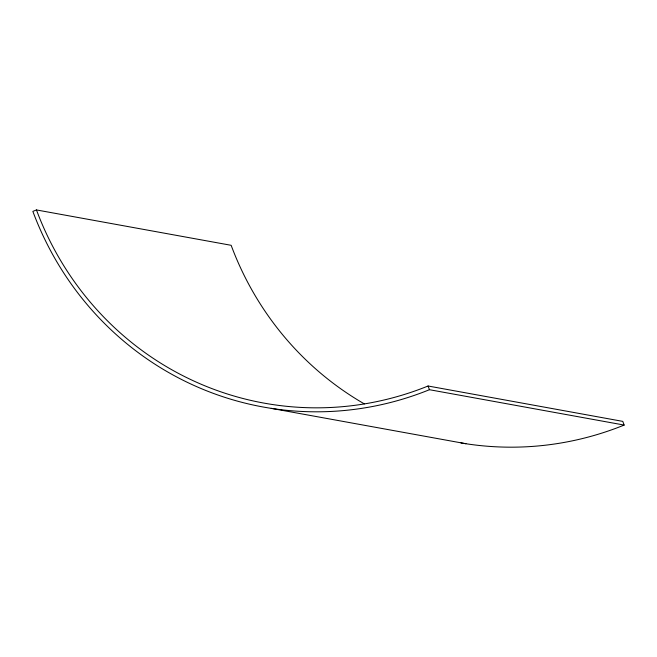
<?xml version="1.0" encoding="UTF-8"?>
<svg xmlns="http://www.w3.org/2000/svg" width="657" height="657" viewBox="0 0 657 657"><rect width="100%" height="100%" fill="white"/><g stroke="black" fill="none" stroke-linecap="round" stroke-linejoin="round"><path stroke-width="0.99" d="M36.455 209.936L32.85 211.39A316.97 306.926 -79.7 0 0 429.448 389.708L624.15 425.071L622.779 421.375L428.077 386.004A312.987 303.074 -79.7 0 1 36.455 209.936L231.149 245.307A312.987 303.074 -79.7 0 0 364.348 403.899M271.242 408.358L465.944 443.73M428.077 386.004L429.448 389.708M624.15 425.071A316.97 306.926 -79.7 0 1 460.976 442.925"/></g></svg>
